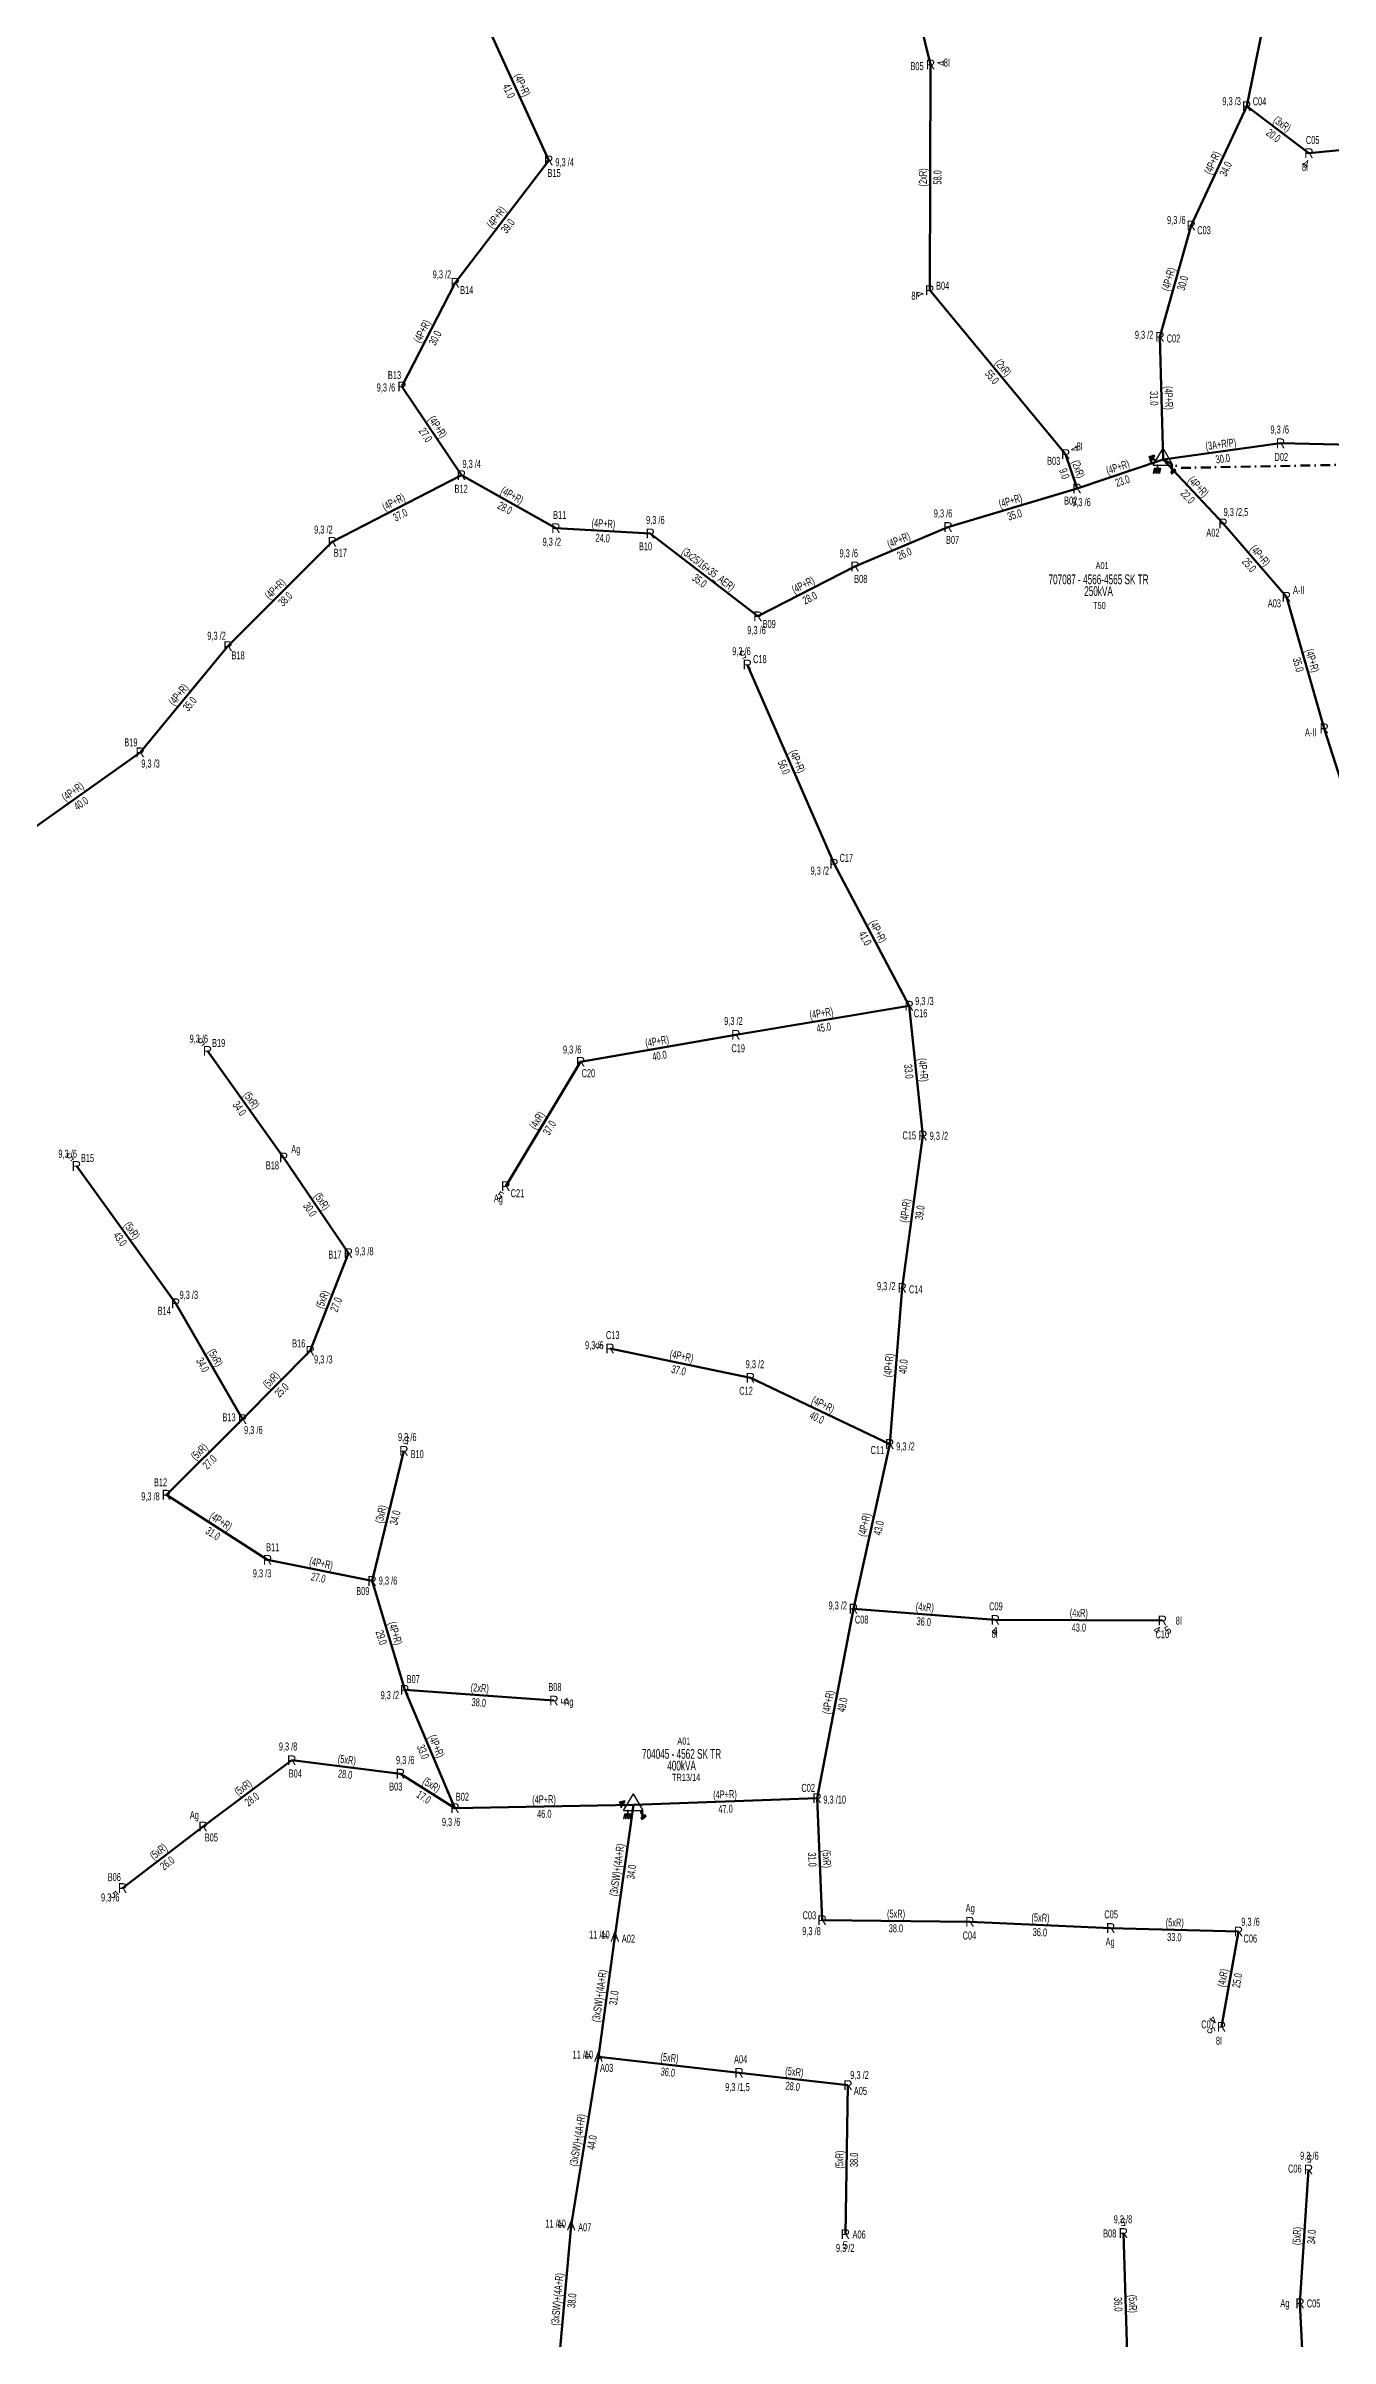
# Model space of a CAD drawing. Header units: millimetres. Extents: x 554556 to 559004, y 4084130 to 4087120.
# Drawn here: x 555856 to 556185, y 4085822 to 4086409 of the extents above; entities that cross this region are included whole.
import ezdxf
from ezdxf.enums import TextEntityAlignment as Align

# ---------------------------------------------------------------- set-up
doc = ezdxf.new("R2010")
doc.units = ezdxf.units.MM
doc.linetypes.add('DASHDOT', pattern=[5, 2.5, -1.25, 0, -1.25])
for name, color, linetype, lineweight in [('DIREK_AG_MEVCUT', 120, 'Continuous', 25), ('DIREK_OG_MEVCUT', 16, 'Continuous', 25), ('HAT_AG_HAVAI_MEVCUT', 126, 'Continuous', 50), ('HAT_OG_HAVAI_MEVCUT', 48, 'Continuous', 70), ('HAT_OG_YERALTI_YENI', 1, 'DASHDOT', 70), ('TRAFO_MEVCUT', 5, 'Continuous', 30), ('TRAFO_TADILAT_BYSK', 5, 'Continuous', 30)]:
    doc.layers.add(name, color=color, linetype=linetype, lineweight=lineweight)
doc.styles.add('Direk', font='B_CAD')
doc.styles.get("Standard").update_dxf_attribs({"font": 'Arial'})

# ---------------------------------------------------------------- blocks, each defined once
blk = doc.blocks.new('MEV_DIREK')
h = blk.add_hatch(color=32)
h.paths.add_polyline_path([(-2.14, 0.97), (-2.35, 1.09), (-3.31, -0.55), (-3.09, -0.67), (-2.67, 0.06), (-1.89, -0.39), (-1.79, -0.22), (-2.56, 0.23)])
h.paths.add_polyline_path([(-3.46, -0.17), (-3.33, -0.25), (-2.61, 0.99), (-2.74, 1.06)])
h.paths.add_polyline_path([(-3.54, 0.29), (-3.41, 0.22), (-3.05, 0.82), (-3.18, 0.9)])
h.paths.add_polyline_path([(-3.58, 0.81), (-3.66, 0.68), (-3.53, 0.61), (-3.45, 0.74)])
h.paths.add_polyline_path([(-1.51, -2.34), (-2.26, -2.33), (-2.52, -3.47), (-2.42, -3.47), (-2.21, -2.53), (-1.91, -2.54), (-2.12, -3.47), (-2.02, -3.47), (-1.81, -2.54), (-1.51, -2.54), (-1.72, -3.47), (-1.62, -3.48), (-1.41, -2.54), (-1.11, -2.54), (-1.32, -3.48), (-1.22, -3.48), (-1.01, -2.54), (-0.71, -2.55), (-0.92, -3.48), (-0.82, -3.48), (-0.56, -2.35), (-1.31, -2.34), (-1.31, -1.44), (-1.51, -1.44)])
at = {"layer": 'TRAFO_MEVCUT'}
for points in [[(2.35, -1.57), (2.12, -1.92), (2.08, -1.44), (1.94, -1.44), (2.01, -2.32), (2.25, -1.96), (2.31, -2.67), (2.1, -2.67), (2.39, -2.87), (2.4, -2.86), (2.64, -2.49), (2.45, -2.63)], [(2.35, -1.57), (2.12, -1.92), (2.08, -1.44), (1.94, -1.44), (2.01, -2.32), (2.25, -1.96), (2.31, -2.67), (2.1, -2.67), (2.39, -2.87), (1.98, -3.19), (2.2, -3.79), (2.26, -3.74), (2.08, -3.26), (2.26, -3.13), (2.44, -3.6), (2.49, -3.56), (2.32, -3.08), (2.49, -2.94), (2.67, -3.42), (2.73, -3.38), (2.55, -2.9), (2.73, -2.76), (2.91, -3.24), (2.97, -3.2), (2.79, -2.72), (2.97, -2.58), (3.15, -3.06), (3.21, -3.01), (2.98, -2.42), (2.4, -2.86), (2.64, -2.49), (2.45, -2.63)], [(2.97, -2.58), (3.15, -3.06), (3.21, -3.01), (2.98, -2.42), (2.4, -2.86), (2.64, -2.49), (2.45, -2.63), (2.35, -1.57), (2.12, -1.92), (2.08, -1.44), (1.94, -1.44), (2.01, -2.32), (2.25, -1.96), (2.31, -2.67), (2.1, -2.67), (2.39, -2.87), (1.98, -3.19), (2.2, -3.79), (2.26, -3.74), (2.08, -3.26), (2.26, -3.13), (2.44, -3.6), (2.49, -3.56), (2.32, -3.08), (2.49, -2.94), (2.67, -3.42), (2.73, -3.38), (2.55, -2.9), (2.73, -2.76), (2.91, -3.24), (2.97, -3.2), (2.79, -2.72)]]:
    blk.add_hatch(color=32, dxfattribs=at).paths.add_polyline_path(points)
at = {"layer": 'TRAFO_MEVCUT', "linetype": 'Continuous'}
for p, q in [((-2.5, -1.44), (0, 2.89)), ((2.5, -1.44), (0, 2.89)), ((-2.5, -1.44), (2.5, -1.44))]:
    blk.add_line(p, q, dxfattribs=at)
at = {"layer": 'TRAFO_MEVCUT', "color": 32, "flags": 128}
blk.add_lwpolyline([(1.94, -1.44), (2.08, -1.44), (2.12, -1.92), (2.35, -1.57), (2.45, -2.63), (2.64, -2.49), (2.4, -2.86), (2.98, -2.42), (3.21, -3.01), (3.15, -3.06), (2.97, -2.58), (2.79, -2.72), (2.97, -3.2), (2.91, -3.24), (2.73, -2.76), (2.55, -2.9), (2.73, -3.38), (2.67, -3.42), (2.49, -2.94), (2.32, -3.08), (2.49, -3.56), (2.44, -3.6), (2.26, -3.13), (2.08, -3.26), (2.26, -3.74), (2.2, -3.79), (1.98, -3.19), (2.39, -2.87), (2.1, -2.67), (2.31, -2.67), (2.25, -1.96), (2.01, -2.32), (1.94, -1.44)], dxfattribs=at)
at = {"layer": 'TRAFO_TADILAT_BYSK', "color": 32, "flags": 128}
for points in [[(-3.53, 0.61), (-3.45, 0.74), (-3.58, 0.81), (-3.66, 0.68), (-3.53, 0.61)], [(-3.41, 0.22), (-3.05, 0.82), (-3.18, 0.9), (-3.54, 0.29), (-3.41, 0.22)], [(-3.33, -0.25), (-2.61, 0.99), (-2.74, 1.06), (-3.46, -0.17), (-3.33, -0.25)], [(-1.79, -0.22), (-2.56, 0.23), (-2.14, 0.97), (-2.35, 1.09), (-3.31, -0.55), (-3.09, -0.67), (-2.67, 0.06), (-1.89, -0.39), (-1.79, -0.22)], [(-1.31, -1.44), (-1.51, -1.44), (-1.51, -2.34), (-2.26, -2.33), (-2.52, -3.47), (-2.42, -3.47), (-2.21, -2.53), (-1.91, -2.54), (-2.12, -3.47), (-2.02, -3.47), (-1.81, -2.54), (-1.51, -2.54), (-1.72, -3.47), (-1.62, -3.48), (-1.41, -2.54), (-1.11, -2.54), (-1.32, -3.48), (-1.22, -3.48), (-1.01, -2.54), (-0.71, -2.55), (-0.92, -3.48), (-0.82, -3.48), (-0.56, -2.35), (-1.31, -2.34), (-1.31, -1.44)]]:
    blk.add_lwpolyline(points, dxfattribs=at)

msp = doc.modelspace()

# ---------------------------------------------------------------- linework, layer by layer
at = {"layer": 'HAT_AG_HAVAI_MEVCUT'}
for p, q in [((556074.79, 4086437.57), (556082.98, 4086404.05)), ((556163.95, 4086393.39), (556172, 4086432.91)), ((555968.2, 4086416.66), (555985.2, 4086379.49)), ((556082.98, 4086404.05), (556082.78, 4086346.23)), ((556149.72, 4086362.83), (556163.95, 4086393.39)), ((556163.95, 4086393.39), (556179.87, 4086381.35)), ((556179.87, 4086381.35), (556219.72, 4086385.2)), ((555985.2, 4086379.49), (555961.24, 4086348.16)), ((556141.71, 4086334.32), (556149.72, 4086362.83)), ((555961.24, 4086348.16), (555947.6, 4086321.57)), ((556082.78, 4086346.23), (556117.57, 4086304.24)), ((556141.71, 4086334.32), (556142.526644, 4086302.89045)), ((555947.6, 4086321.57), (555962.82, 4086298.88)), ((556117.57, 4086304.24), (556120.5, 4086295.45)), ((556120.5, 4086295.45), (556142.526644, 4086302.89045)), ((556172.59, 4086307.03), (556142.526644, 4086302.89045)), ((556142.526644, 4086302.89045), (556157.89, 4086286.48)), ((556172.59, 4086307.03), (556230.85, 4086305.68)), ((555929.76, 4086281.82), (555962.82, 4086298.88)), ((555987.01, 4086285.32), (555962.82, 4086298.88)), ((556087.43, 4086285.59), (556120.5, 4086295.45)), ((556011.2, 4086283.92), (555987.01, 4086285.32)), ((556063.62, 4086275.47), (556087.43, 4086285.59)), ((556174.11, 4086267.7), (556157.89, 4086286.48)), ((555903.05, 4086255.08), (555929.76, 4086281.82)), ((556038.74, 4086262.71), (556011.2, 4086283.92)), ((556038.74, 4086262.71), (556063.62, 4086275.47)), ((556183.78, 4086234.01), (556174.11, 4086267.7)), ((555880.56, 4086227.86), (555903.05, 4086255.08)), ((556036.05, 4086250.34), (556058.25, 4086199.32)), ((556195.31, 4086198), (556183.78, 4086234.01)), ((555848.15, 4086204.78), (555880.56, 4086227.86)), ((556058.25, 4086199.32), (556077.5, 4086162.97)), ((556033.11, 4086155.5), (556077.5, 4086162.97)), ((556077.5, 4086162.97), (556081.02, 4086129.7)), ((555993.37, 4086148.57), (556033.11, 4086155.5)), ((555917.3, 4086124.07), (555897.81, 4086151.39)), ((555974.2, 4086116.75), (555993.37, 4086148.57)), ((556081.02, 4086129.7), (556075.7, 4086090.7)), ((555864.25, 4086121.92), (555889.66, 4086086.73)), ((555933.89, 4086099.6), (555917.3, 4086124.07)), ((555924.11, 4086074.55), (555933.89, 4086099.6)), ((556075.7, 4086090.7), (556072.51, 4086050.69)), ((555889.66, 4086086.73), (555906.77, 4086057.07)), ((555906.77, 4086057.07), (555924.11, 4086074.55)), ((556000.87, 4086075.17), (556036.83, 4086067.64)), ((556036.83, 4086067.64), (556072.51, 4086050.69)), ((555887.27, 4086037.71), (555906.77, 4086057.07)), ((556072.51, 4086050.69), (556063.21, 4086008.51)), ((555939.94, 4086015.61), (555948.1, 4086048.94)), ((555913.18, 4086021.02), (555887.27, 4086037.71)), ((555939.94, 4086015.61), (555913.18, 4086021.02)), ((555948.31, 4085987.75), (555939.94, 4086015.61)), ((556063.21, 4086008.51), (556053.92, 4085959.95)), ((556063.21, 4086008.51), (556099.56, 4086005.63)), ((556099.56, 4086005.63), (556142.35, 4086005.48)), ((555961.18, 4085957.42), (555948.31, 4085987.75)), ((555948.31, 4085987.75), (555986.52, 4085984.97)), ((555919.38, 4085969.69), (555896.68, 4085952.7)), ((555947.2, 4085966.25), (555919.38, 4085969.69)), ((555961.18, 4085957.42), (555947.2, 4085966.25)), ((556006.878769, 4085958.231685), (555961.18, 4085957.42)), ((556053.92, 4085959.95), (556006.878769, 4085958.231685)), ((556053.92, 4085959.95), (556055.21, 4085928.73)), ((555896.68, 4085952.7), (555876.06, 4085936.96)), ((556055.21, 4085928.73), (556093.03, 4085928.3)), ((556093.03, 4085928.3), (556129.09, 4085926.71)), ((556129.09, 4085926.71), (556161.84, 4085925.81)), ((556161.84, 4085925.81), (556157.48, 4085901.42)), ((555997.9, 4085893.69), (556033.94, 4085889.61)), ((556033.94, 4085889.61), (556061.83, 4085886.47)), ((556061.83, 4085886.47), (556061.18, 4085848.27)), ((556177.57, 4085830.58), (556179.76, 4085864.85)), ((556133.49, 4085812.17), (556132.36, 4085848.59)), ((556179.24, 4085795.82), (556177.57, 4085830.58))]:
    msp.add_line(p, q, dxfattribs=at)
at = {"layer": 'HAT_OG_HAVAI_MEVCUT'}
for p, q in [((556006.878769, 4085958.231685), (556002.13, 4085924.47)), ((555997.9, 4085893.69), (556002.13, 4085924.47)), ((555990.93, 4085850.49), (555997.9, 4085893.69)), ((555987.53, 4085812.41), (555990.93, 4085850.49))]:
    msp.add_line(p, q, dxfattribs=at)
at = {"layer": 'HAT_OG_YERALTI_YENI', "flags": 128}
msp.add_lwpolyline([(556142.526644, 4086302.89045), (556146.897867, 4086300.717069), (556190.550054, 4086301.554387), (556247.44976, 4086300.158651), (556262.744772, 4086298.763121), (556265.856, 4086295.762)], dxfattribs=at)

# ---------------------------------------------------------------- block references
at = {"layer": 'TRAFO_MEVCUT'}
for p in [(556142.526644, 4086302.89045), (556006.878769, 4085958.231685)]:
    msp.add_blockref('MEV_DIREK', p, dxfattribs=at)

# ---------------------------------------------------------------- texts
at = {"layer": 'DIREK_AG_MEVCUT', "linetype": 'ByBlock', "width": 0.53}
for s, p in [('B05', (556079.504375, 4086403.637649)), ('8I', (556087.145459, 4086404.544194)), ('9,3 /3', (556160.08525, 4086394.663729)), ('C04', (556167.224193, 4086394.626795)), ('C05', (556180.822428, 4086384.717919)), ('9,3 /4', (555989.267781, 4086379.032646)), ('8I', (556178.86577, 4086377.798903)), ('B15', (555986.57255, 4086376.270356)), ('9,3 /6', (556145.911336, 4086364.241194)), ('C03', (556153.001959, 4086361.613962)), ('9,3 /2', (555957.856548, 4086350.297445)), ('B14', (555964.199003, 4086346.290694)), ('8I', (556078.865432, 4086344.826663)), ('B04', (556086.074687, 4086347.411116)), ('9,3 /2', (556137.65209, 4086334.825602)), ('C02', (556145.183145, 4086333.887258)), ('B13', (555945.688862, 4086324.502158)), ('9,3 /6', (555943.509002, 4086321.330667)), ('9,3 /6', (556172.389259, 4086310.55832)), ('9,3 /4', (555965.468753, 4086301.7494)), ('B03', (556114.509983, 4086302.54109)), ('8I', (556121.164738, 4086306.235785)), ('D02', (556172.788808, 4086303.535651)), ('B12', (555962.759583, 4086295.380522)), ('9,3 /6', (556086.174746, 4086289.073811)), ('B02', (556118.863208, 4086292.356311)), ('9,3 /6', (556121.615209, 4086291.941519)), ('9,3 /2,5', (556161.176023, 4086289.435074)), ('9,3 /2', (555927.48789, 4086284.92858)), ('B11', (555987.991913, 4086288.679442)), ('9,3 /6', (556012.496439, 4086287.395426)), ('A02', (556155.287547, 4086284.13965)), ('B17', (555931.825328, 4086278.994328)), ('9,3 /2', (555985.981348, 4086281.800649)), ('B10', (556009.976733, 4086280.640729)), ('9,3 /6', (556062.028191, 4086278.869803)), ('B07', (556088.616423, 4086282.29722)), ('B08', (556065.104105, 4086272.300232)), ('A03', (556171.03169, 4086266.034464)), ('A-II', (556177.281074, 4086269.415726)), ('B09', (556041.640375, 4086260.750963)), ('9,3 /2', (555900.134689, 4086257.729587)), ('9,3 /6', (556034.55818, 4086253.768498)), ('9,3 /6', (556038.416291, 4086259.170219)), ('B18', (555905.640098, 4086252.725984)), ('C18', (556039.259345, 4086251.736461)), ('B19', (555878.17544, 4086230.422005)), ('A-II', (556180.321078, 4086232.960105)), ('9,3 /3', (555883.222765, 4086224.999088)), ('C17', (556061.403511, 4086200.838343)), ('9,3 /2', (556054.614403, 4086197.569543)), ('C16', (556080.418794, 4086161.038513)), ('9,3 /3', (556081.395851, 4086164.158999)), ('9,3 /6', (555895.575307, 4086154.522468)), ('9,3 /2', (556032.50202, 4086159.048576)), ('B19', (555900.659265, 4086153.422656)), ('9,3 /6', (555991.200664, 4086151.73675)), ('C19', (556033.701046, 4086152.050266)), ('C20', (555995.348016, 4086145.682535)), ('9,3 /6', (555861.995759, 4086125.041871)), ('Ag', (555920.412492, 4086126.234856)), ('C15', (556077.520398, 4086129.752786)), ('9,3 /2', (556085.11331, 4086129.638259)), ('B15', (555867.087569, 4086123.968952)), ('B18', (555914.426678, 4086122.071496)), ('Ag', (555972.299363, 4086113.59516)), ('C21', (555977.197978, 4086114.943864)), ('B17', (555930.411845, 4086099.209568)), ('9,3 /8', (555937.96114, 4086100.056996)), ('9,3 /2', (556071.633231, 4086091.139148)), ('C14', (556079.179771, 4086090.324239)), ('B14', (555886.721525, 4086084.828589)), ('9,3 /3', (555893.020941, 4086088.904778)), ('C13', (556001.587339, 4086078.595701)), ('B16', (555921.176255, 4086076.458702)), ('9,3 /3', (555927.464851, 4086072.367325)), ('9,3 /6', (555996.870447, 4086076.007504)), ('9,3 /2', (556038.007964, 4086071.136499)), ('C12', (556035.712567, 4086064.323173)), ('B13', (555903.300855, 4086057.533715)), ('9,3 /6', (555909.545024, 4086054.296136)), ('9,3 /6', (555948.966179, 4086052.477959)), ('B10', (555951.499598, 4086048.107695)), ('C11', (556069.36631, 4086049.151425)), ('9,3 /2', (556076.55247, 4086050.086123)), ('9,3 /8', (555883.195303, 4086037.281521)), ('B12', (555885.768823, 4086040.871719)), ('B11', (555914.497266, 4086024.262655)), ('9,3 /3', (555911.777836, 4086017.568357)), ('B09', (555937.582031, 4086013.0235)), ('9,3 /6', (555944.037443, 4086015.716045)), ('9,3 /2', (556059.21218, 4086009.33297)), ('C09', (556099.704457, 4086009.127018)), ('C08', (556065.33192, 4086005.726575)), ('8I', (556099.414352, 4086002.104134)), ('C10', (556142.337731, 4086001.980022)), ('8I', (556146.549515, 4086005.465279)), ('B07', (555950.499288, 4085990.480754)), ('9,3 /2', (555944.492785, 4085986.37139)), ('B08', (555986.773974, 4085988.460773)), ('Ag', (555990.363778, 4085984.690343)), ('9,3 /8', (555918.44148, 4085973.22164)), ('B04', (555920.278913, 4085966.307404)), ('9,3 /6', (555948.445533, 4085969.735715)), ('B03', (555946.022291, 4085962.954093)), ('B02', (555963.085964, 4085960.355524)), ('C02', (556051.640862, 4085962.606225)), ('Ag', (555894.440492, 4085955.662819)), ('9,3 /10', (556058.424478, 4085959.616671)), ('B05', (555898.790476, 4085949.907888)), ('9,3 /6', (555960.193546, 4085953.894002)), ('B06', (555873.936329, 4085939.74209)), ('9,3 /6', (555872.899429, 4085934.547421)), ('Ag', (556093.127269, 4085931.808487)), ('C03', (556051.940029, 4085929.977914)), ('9,3 /8', (556052.48119, 4085925.918278)), ('C04', (556092.933003, 4085924.801344)), ('C05', (556129.215166, 4085930.207761)), ('9,3 /6', (556164.914708, 4085928.312787)), ('Ag', (556128.96438, 4085923.199556)), ('C06', (556164.855858, 4085924.033881)), ('C07', (556154.034617, 4085902.035903)), ('8I', (556156.842435, 4085897.853438)), ('A04', (556034.332643, 4085893.087906)), ('9,3 /1,5', (556033.531797, 4085885.994267)), ('9,3 /2', (556064.794549, 4085889.074491)), ('A05', (556065.006272, 4085884.999865)), ('9,3 /6', (556179.985646, 4085868.380999)), ('C06', (556176.267125, 4085865.07321)), ('B08', (556128.861683, 4085848.481458)), ('9,3 /8', (556132.250881, 4085852.106929)), ('9,3 /2', (556061.120282, 4085844.760405)), ('A06', (556064.679493, 4085848.210454)), ('Ag', (556173.715258, 4085830.610474)), ('C05', (556181.069891, 4085830.552332))]:
    msp.add_text(s, height=2.05, dxfattribs=at).set_placement(p, align=Align.MIDDLE_CENTER)
at = {"layer": 'DIREK_AG_MEVCUT', "linetype": 'ByBlock', "style": 'Direk'}
for p in [(556082.98, 4086404.05), (556163.95, 4086393.39), (555985.2, 4086379.49), (556179.87, 4086381.35), (556149.72, 4086362.83), (555961.24, 4086348.16), (556082.78, 4086346.23), (556141.71, 4086334.32), (555947.6, 4086321.57), (556172.59, 4086307.03), (556117.57, 4086304.24), (555962.82, 4086298.88), (556120.5, 4086295.45), (555987.01, 4086285.32), (556011.2, 4086283.92), (556087.43, 4086285.59), (556157.89, 4086286.48), (555929.76, 4086281.82), (556063.62, 4086275.47), (556174.11, 4086267.7), (556038.74, 4086262.71), (555903.05, 4086255.08), (556036.05, 4086250.34), (556183.78, 4086234.01), (555880.56, 4086227.86), (556058.25, 4086199.32), (556077.5, 4086162.97), (556033.11, 4086155.5), (555897.81, 4086151.39), (555993.37, 4086148.57), (556081.02, 4086129.7), (555864.25, 4086121.92), (555917.3, 4086124.07), (555974.2, 4086116.75), (555933.89, 4086099.6), (556075.7, 4086090.7), (555889.66, 4086086.73), (555924.11, 4086074.55), (556000.87, 4086075.17), (556036.83, 4086067.64), (555906.77, 4086057.07), (555948.1, 4086048.94), (556072.51, 4086050.69), (555887.27, 4086037.71), (555913.18, 4086021.02), (555939.94, 4086015.61), (556063.21, 4086008.51), (556099.56, 4086005.63), (556142.35, 4086005.48), (555948.31, 4085987.75), (555986.52, 4085984.97), (555919.38, 4085969.69), (555947.2, 4085966.25), (556053.92, 4085959.95), (555961.18, 4085957.42), (555896.68, 4085952.7), (555876.06, 4085936.96), (556055.21, 4085928.73), (556093.03, 4085928.3), (556129.09, 4085926.71), (556161.84, 4085925.81), (556157.48, 4085901.42), (556033.94, 4085889.61), (556061.83, 4085886.47), (556179.76, 4085864.85), (556061.18, 4085848.27), (556132.36, 4085848.59), (556177.57, 4085830.58)]:
    msp.add_text('R', height=2.5, dxfattribs=at).set_placement(p, align=Align.MIDDLE_CENTER)
at = {"layer": 'DIREK_AG_MEVCUT', "color": 32, "style": 'Direk'}
for s, rotation, p in [('4', 96.765994, (556085.7605, 4086404.379881)), ('4', 344.209406, (556179.108058, 4086378.655665)), ('4', 289.722301, (556080.14425, 4086345.285107)), ('4', 119.038868, (556120.018014, 4086305.599128)), ('5', 563.514989, (556034.932831, 4086252.907476)), ('5', 575.503938, (555896.183875, 4086153.669412)), ('5', 575.832302, (555862.610838, 4086124.190055)), ('5', 328.933084, (555972.755091, 4086114.351617)), ('5', 618.173187, (555998.12944, 4086075.743872)), ('5', 526.243187, (555948.765844, 4086051.659679)), ('4', 357.634543, (556099.444435, 4086002.832386)), ('4', 329.799151, (556140.941508, 4086003.060051)), ('5', 389.799151, (556143.741491, 4086003.050236)), ('5', 445.838731, (555989.312619, 4085984.766821)), ('5', 307.355818, (555873.834328, 4085935.261063)), ('4', 229.864759, (556155.33933, 4085903.224863)), ('5', 289.864759, (556154.846608, 4085900.468557)), ('5', 536.343526, (556179.938568, 4085867.6443)), ('5', 541.777141, (556132.273166, 4085851.388653)), ('5', 359.025166, (556061.132363, 4085845.470405))]:
    msp.add_text(s, height=2, rotation=rotation, dxfattribs=at).set_placement(p, align=Align.MIDDLE_CENTER)
at = {"layer": 'DIREK_OG_MEVCUT', "linetype": 'ByBlock', "width": 0.53}
for s, p in [('11 /10', (555998.162176, 4085925.02169)), ('A02', (556005.596651, 4085923.987994)), ('11 /10', (555993.938687, 4085894.281677)), ('A03', (556000.015511, 4085890.901701)), ('11 /10', (555986.95411, 4085850.987599)), ('A07', (555994.402907, 4085850.055351))]:
    msp.add_text(s, height=2.05, dxfattribs=at).set_placement(p, align=Align.MIDDLE_CENTER)
at = {"layer": 'DIREK_OG_MEVCUT', "color": 32, "linetype": 'ByBlock', "style": 'Direk'}
for rotation, p in [(262.084294, (555999.356679, 4085924.855605)), (261.504884, (555995.13072, 4085894.10363)), (262.866284, (555988.151675, 4085850.837719))]:
    msp.add_text('4', height=2, rotation=rotation, dxfattribs=at).set_placement(p, align=Align.MIDDLE_CENTER)
at = {"layer": 'DIREK_OG_MEVCUT', "linetype": 'ByBlock', "style": 'Direk'}
for p in [(556002.13, 4085924.47), (555997.9, 4085893.69), (555990.93, 4085850.49)]:
    msp.add_text('A', height=2.5, dxfattribs=at).set_placement(p, align=Align.MIDDLE_CENTER)
at = {"layer": 'HAT_AG_HAVAI_MEVCUT', "lineweight": 30, "width": 0.53}
for s, rotation, p in [('41.0', 294.577371, (555975.92701, 4086397.721467, 277992.6)), ('20.0', 322.900461, (556171.397279, 4086386.69205, 278089.935)), ('34.0', 65.031366, (556157.605558, 4086377.751196, 278081.975)), ('58.0', 449.801814, (556083.729995, 4086375.13706, 278041.39)), ('39.0', 412.592607, (555973.895186, 4086363.308643, 277980.62)), ('30.0', 74.307077, (556146.533316, 4086348.345091, 278074.86)), ('30.0', 422.843319, (555955.176297, 4086334.477038, 277973.8)), ('55.0', 309.642788, (556099.520469, 4086324.692701, 278058.785)), ('31.0', 271.4884, (556141.268609, 4086318.583147)), ('27.0', 303.852922, (555954.5041, 4086309.751497, 277981.41)), ('30.0', 367.839997, (556157.674268, 4086304.11817)), ('9.0', 288.434949, (556118.228619, 4086299.576206, 278060.25)), ('23.0', 18.664618, (556131.785346, 4086298.364928)), ('37.0', 27.295157, (555946.679788, 4086289.594642, 277981.41)), ('28.0', 330.726657, (555974.49937, 4086291.358548, 277981.41)), ('35.0', 16.602235, (556104.207867, 4086289.705435, 278060.25)), ('22.0', 313.112522, (556149.587811, 4086294.104307)), ('24.0', 356.687693, (555999.055888, 4086283.77142, 277993.505)), ('26.0', 23.027021, (556075.85749, 4086279.747728, 278043.715)), ('35.0', 322.398244, (556024.451356, 4086272.64157, 278005.6)), ('25.0', 310.816672, (556165.356716, 4086276.534405, 278078.945)), ('38.0', 45.032159, (555917.006378, 4086267.849297, 277964.88)), ('28.0', 27.151552, (556051.567894, 4086268.333668, 278031.81)), ('35.0', 286.015003, (556178.127989, 4086250.620494, 278087.055)), ('35.0', 50.435437, (555892.460271, 4086240.928595, 277951.525)), ('56.0', 293.514989, (556046.370588, 4086224.490859, 278029.125)), ('40.0', 35.455652, (555864.848062, 4086215.62762, 277940.28)), ('41.0', 297.904513, (556067.123831, 4086180.7472, 278038.75)), ('45.0', 9.552301, (556055.446056, 4086158.396786, 278038.75)), ('40.0', 9.891968, (556013.386022, 4086151.197637, 278016.555)), ('33.0', 276.039484, (556078.414718, 4086146.245568, 278040.51)), ('34.0', 305.503938, (555906.863036, 4086137.236355, 277948.905)), ('37.0', 58.933084, (555984.51308, 4086132.221367, 277996.685)), ('30.0', 304.136212, (555924.89145, 4086111.358012, 277958.65)), ('39.0', 442.232212, (556079.2022, 4086110.085115, 278037.85)), ('43.0', 305.832302, (555876.265876, 4086103.827397, 277944.83)), ('27.0', 68.673374, (555929.791794, 4086086.765868, 277966.945)), ('34.0', 299.97941, (555897.478726, 4086071.475265, 277953.385)), ('37.0', 348.173187, (556018.675789, 4086070.573044, 278018.415)), ('40.0', 445.441447, (556074.952311, 4086070.627444, 278036.255)), ('25.0', 45.230367, (555916.043452, 4086065.211381, 277962.055)), ('40.0', 334.589662, (556054.305267, 4086058.397231, 278036.255)), ('27.0', 44.793583, (555897.618872, 4086046.786798, 277953.385)), ('34.0', 76.243187, (555944.845617, 4086032.072869, 277974.05)), ('31.0', 327.212275, (555899.764701, 4086028.65042, 277943.635)), ('43.0', 437.566153, (556068.690063, 4086029.416985, 278031.605)), ('27.0', 348.57071, (555926.391565, 4086017.481855, 277956.59)), ('29.0', 286.721883, (555943.310944, 4086001.435433, 277969.97)), ('36.0', 355.469935, (556081.317865, 4086006.222655, 278049.78)), ('43.0', 359.799151, (556120.95202, 4086004.705005, 278071.175)), ('38.0', 355.838731, (555967.353321, 4085985.512241)), ('49.0', 439.169624, (556059.39986, 4085984.070283, 278026.96)), ('33.0', 292.993083, (555953.962531, 4085972.252973, 277974.155)), ('28.0', 352.95104, (555933.18569, 4085967.126425, 277959.69)), ('28.0', 396.813317, (555908.539328, 4085960.514497, 277948.34)), ('17.0', 327.722814, (555953.736087, 4085961.116347, 277973.6)), ('46.0', 361.01756, (555984.04448, 4085956.975977)), ('47.0', 362.091961, (556030.430413, 4085958.241409)), ('26.0', 397.355818, (555886.885749, 4085944.15435, 277938.03)), ('31.0', 272.366097, (556053.715725, 4085944.304908, 278027.605)), ('38.0', 359.348595, (556074.110336, 4085927.665055, 278046.515)), ('36.0', 357.475282, (556111.022557, 4085926.655825, 278064.545)), ('33.0', 358.425856, (556145.44165, 4085925.410321, 278080.92)), ('25.0', 439.864759, (556160.496736, 4085913.465424, 278078.74)), ('36.0', 353.541184, (556015.824384, 4085890.805395, 278016.97)), ('28.0', 353.576395, (556047.789903, 4085887.195336, 278030.915)), ('38.0', 449.025166, (556062.354877, 4085867.355539, 278030.59)), ('34.0', 86.343526, (556179.51327, 4085847.660792, 278089.88)), ('36.0', 271.777141, (556132.075409, 4085830.35364, 278066.18))]:
    msp.add_text(s, height=2.05, rotation=rotation, dxfattribs=at).set_placement(p, align=Align.TOP_CENTER)
for s, rotation, p in [('(4P+R)', 294.577371, (555977.47299, 4086398.428533, 277992.6)), ('(3xR)', 322.900461, (556172.422721, 4086388.04795, 278089.935)), ('(4P+R)', 65.031366, (556156.064442, 4086378.468804, 278081.975)), ('(2xR)', 449.801814, (556082.030005, 4086375.14294, 278041.39)), ('(4P+R)', 412.592607, (555972.544814, 4086364.341357, 277980.62)), ('(4P+R)', 74.307077, (556144.896684, 4086348.804909, 278074.86)), ('(4P+R)', 422.843319, (555953.663703, 4086335.252962, 277973.8)), ('(2xR)', 309.642788, (556100.829531, 4086325.777299, 278058.785)), ('(4P+R)', 271.4884, (556142.968035, 4086318.627303)), ('(4P+R)', 303.852922, (555955.9159, 4086310.698503, 277981.41)), ('(3A+R/P)', 367.839997, (556157.442376, 4086305.80228)), ('(2xR)', 288.434949, (556119.841381, 4086300.113794, 278060.25)), ('(4P+R)', 18.664618, (556131.241298, 4086299.975522)), ('(4P+R)', 330.726657, (555975.33063, 4086292.841452, 277981.41)), ('(4P+R)', 313.112522, (556150.828833, 4086295.266143)), ('(4P+R)', 27.295157, (555945.900212, 4086291.105358, 277981.41)), ('(4P+R)', 16.602235, (556103.722133, 4086291.334565, 278060.25)), ('(4P+R)', 356.687693, (555999.154112, 4086285.46858, 277993.505)), ('(4P+R)', 23.027021, (556075.19251, 4086281.312272, 278043.715)), ('(3x25/16+35_AER)', 322.398244, (556025.488644, 4086273.98843, 278005.6)), ('(4P+R)', 310.816672, (556166.643284, 4086277.645595, 278078.945)), ('(4P+R)', 27.151552, (556050.792106, 4086269.846332, 278031.81)), ('(4P+R)', 45.032159, (555915.803622, 4086269.050703, 277964.88)), ('(4P+R)', 286.015003, (556179.762011, 4086251.089506, 278087.055)), ('(4P+R)', 50.435437, (555891.149729, 4086242.011405, 277951.525)), ('(4P+R)', 293.514989, (556047.929412, 4086225.169141, 278029.125)), ('(4P+R)', 35.455652, (555863.861938, 4086217.01238, 277940.28)), ('(4P+R)', 297.904513, (556068.626169, 4086181.5428, 278038.75)), ('(4P+R)', 9.552301, (556055.163944, 4086160.073214, 278038.75)), ('(4P+R)', 9.891968, (556013.093978, 4086152.872363, 278016.555)), ('(4P+R)', 276.039484, (556080.105282, 4086146.424432, 278040.51)), ('(5xR)', 305.503938, (555908.246964, 4086138.223645, 277948.905)), ('(4xR)', 58.933084, (555983.05692, 4086133.098633, 277996.685)), ('(5xR)', 304.136212, (555926.29855, 4086112.311988, 277958.65)), ('(4P+R)', 442.232212, (556077.5178, 4086110.314885, 278037.85)), ('(5xR)', 305.832302, (555877.644124, 4086104.822603, 277944.83)), ('(5xR)', 68.673374, (555928.208206, 4086087.384132, 277966.945)), ('(5xR)', 299.97941, (555898.951274, 4086072.324735, 277953.385)), ('(4P+R)', 348.173187, (556019.024211, 4086072.236956, 278018.415)), ('(4P+R)', 445.441447, (556073.257689, 4086070.762556, 278036.255)), ('(5xR)', 45.230367, (555914.836548, 4086066.408619, 277962.055)), ('(4P+R)', 334.589662, (556055.034733, 4086059.932769, 278036.255)), ('(5xR)', 44.793583, (555896.421128, 4086047.993202, 277953.385)), ('(4P+R)', 327.212275, (555900.685299, 4086030.07958, 277943.635)), ('(3xR)', 76.243187, (555943.194383, 4086032.477131, 277974.05)), ('(4P+R)', 437.566153, (556067.029937, 4086029.783015, 278031.605)), ('(4P+R)', 348.57071, (555926.728435, 4086019.148145, 277956.59)), ('(4xR)', 355.469935, (556081.452135, 4086007.917345, 278049.78)), ('(4xR)', 359.799151, (556120.95798, 4086006.404995, 278071.175)), ('(4P+R)', 286.721883, (555944.939056, 4086001.924567, 277969.97)), ('(2xR)', 355.838731, (555967.476679, 4085987.207759)), ('(4P+R)', 439.169624, (556057.73014, 4085984.389717, 278026.96)), ('(4P+R)', 292.993083, (555955.527469, 4085972.917027, 277974.155)), ('(5xR)', 352.95104, (555933.39431, 4085968.813575, 277959.69)), ('(5xR)', 396.813317, (555907.520672, 4085961.875503, 277948.34)), ('(5xR)', 327.722814, (555954.643913, 4085962.553653, 277973.6)), ('(4P+R)', 362.091961, (556030.368357, 4085959.940276)), ('(4P+R)', 361.01756, (555984.01429, 4085958.675708)), ('(5xR)', 397.355818, (555885.854251, 4085945.50565, 277938.03)), ('(5xR)', 272.366097, (556055.414275, 4085944.375092, 278027.605)), ('(5xR)', 359.348595, (556074.129664, 4085929.364945, 278046.515)), ('(5xR)', 357.475282, (556111.097443, 4085928.354175, 278064.545)), ('(5xR)', 358.425856, (556145.48835, 4085927.109679, 278080.92)), ('(4xR)', 439.864759, (556158.823264, 4085913.764576, 278078.74)), ('(5xR)', 353.541184, (556016.015616, 4085892.494605, 278016.97)), ('(5xR)', 353.576395, (556047.980097, 4085888.884664, 278030.915)), ('(5xR)', 449.025166, (556060.655123, 4085867.384461, 278030.59)), ('(5xR)', 86.343526, (556177.81673, 4085847.769208, 278089.88)), ('(5xR)', 271.777141, (556133.774591, 4085830.40636, 278066.18))]:
    msp.add_text(s, height=2.05, rotation=rotation, dxfattribs=at).set_placement(p, align=Align.CENTER)
at = {"layer": 'HAT_OG_HAVAI_MEVCUT', "lineweight": 30, "width": 0.53}
for rotation, p in [(441.993554, (556003.66267, 4085941.469234)), (82.175034, (555999.172915, 4085909.195725, 278001.065)), (80.834734, (555993.575852, 4085872.22539, 277998.95)), (84.897835, (555988.383368, 4085831.525592, 277995.465))]:
    msp.add_text('(3xSW)+(4A+R)', height=2.05, rotation=rotation, dxfattribs=at).set_placement(p, align=Align.CENTER)
for s, rotation, p in [('34.0', 441.993554, (556005.346099, 4085941.232451)), ('31.0', 82.175034, (556000.857085, 4085908.964275, 278001.065)), ('44.0', 80.834734, (555995.254148, 4085871.95461, 277998.95)), ('38.0', 84.897835, (555990.076632, 4085831.374408, 277995.465))]:
    msp.add_text(s, height=2.05, rotation=rotation, dxfattribs=at).set_placement(p, align=Align.TOP_CENTER)
at = {"layer": 'TRAFO_MEVCUT', "width": 0.6}
for s, height, p in [('707087 - 4566-4565 SK TR', 2.5, (556125.998804, 4086270.928836)), ('A01', 1.8, (556126.908019, 4086274.789668)), ('250kVA', 2.5, (556125.998804, 4086267.928836)), ('A01', 1.8, (556019.803054, 4085973.703092)), ('704045 - 4562 SK TR', 2.5, (556019.21831, 4085970.071132)), ('400kVA', 2.5, (556019.21831, 4085967.071132))]:
    msp.add_text(s, height=height, dxfattribs=at).set_placement(p, align=Align.CENTER)
for s, p in [('T50', (556126.222537, 4086266.375686)), ('TR13/14', (556020.369081, 4085966.212591))]:
    msp.add_text(s, height=1.8, dxfattribs=at).set_placement(p, align=Align.TOP_CENTER)

doc.saveas('drawing.dxf')
